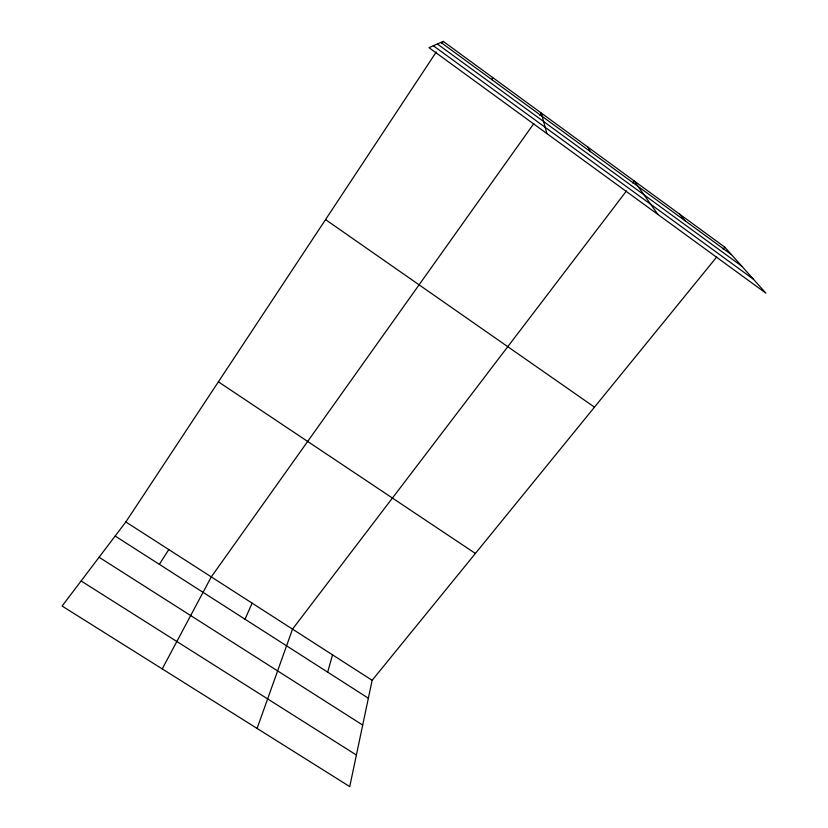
<?xml version="1.0" encoding="UTF-8"?>
<svg xmlns="http://www.w3.org/2000/svg" width="828" height="828" viewBox="0 0 828 828"><rect width="100%" height="100%" fill="white"/><g stroke="black" fill="none" stroke-linecap="round" stroke-linejoin="round"><path stroke-width="1.24" d="M716.634 257.084L372.134 680.316L349.737 786.6L62.11 606.055L125.835 521.95L436.242 52.009M327.681 672.15L332.535 654.855M491.894 79.654L492.577 77.449M257.084 728.443L292.522 629.135L626.434 190.989M245.026 619.22L252.116 603.146M162.226 668.9L211.285 576.899L533.853 123.517M159.338 564.344L168.788 549.575M441.841 43.522L443.249 41.4L724.748 247.117L765.89 293.153L428.997 47.672L443.249 41.4M539.804 115.144L541.295 113.053L546.904 133.587M632.582 182.916L634.124 180.897L657.981 214.524M723.123 249.114L724.748 247.117M81.113 580.977L356.392 755.022M99.081 557.254L362.705 725.069M115.154 536.047L368.367 698.211M125.835 521.95L372.134 680.316M218.395 381.822L475.396 553.466M325.549 219.596L594.483 407.148M437.381 43.987L741.764 266.161M433.344 45.757L753.397 279.181M440.92 42.425L731.497 254.672M679.705 214.204L685.056 220.745M587.994 147.177L590.416 151.627"/></g></svg>
